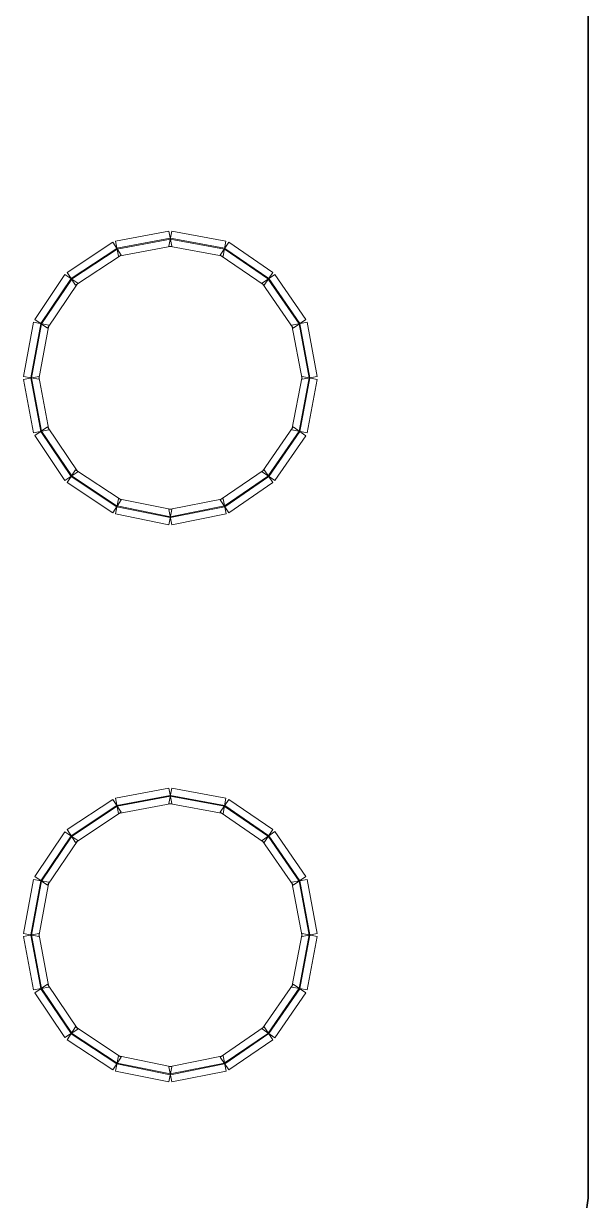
# Model space of a CAD drawing. Header units: millimetres. Extents: x -200 to 200, y -162 to 219.
# Drawn here: x 180.68 to 200, y -61.45 to -21.22 of the extents above; entities that cross this region are included whole.
import ezdxf

# ---------------------------------------------------------------- set-up
doc = ezdxf.new("R2010")
doc.units = ezdxf.units.MM
doc.header["$MEASUREMENT"] = 0

msp = doc.modelspace()

# ---------------------------------------------------------------- linework, layer by layer
at = {"color": 1, "lineweight": 5}
for points in [[(199.9735, 23.2789), (199.9735, 23.2789), (200, 23.2789), (200, 23.2789), (200, 23.2789), (200, 23.2789), (200, -61.3716), (200, -61.3716), (200, -61.3716), (200, -61.3716), (199.9735, -61.3716), (199.9735, -61.3716), (199.9735, -61.3716), (199.9735, -61.3716), (199.9735, 23.2789), (199.9735, 23.2789)], [(199.9737, -61.3698), (199.9737, -61.3698), (199.9999, -61.3735), (199.9999, -61.3735), (199.9999, -61.3735), (199.9999, -61.3735), (199.6824, -63.6485), (199.6824, -63.6485), (199.6824, -63.6485), (199.6824, -63.6485), (199.6562, -63.6448), (199.6562, -63.6448), (199.6562, -63.6448), (199.6562, -63.6448), (199.9737, -61.3698), (199.9737, -61.3698)]]:
    msp.add_open_spline(points, degree=3, knots=[0, 0, 0, 0, 0.25, 0.25, 0.25, 0.25, 0.5, 0.5, 0.5, 0.5, 0.75, 0.75, 0.75, 0.75, 1, 1, 1, 1], dxfattribs=at)
at = {"color": 4, "lineweight": 5}
for points in [[(185.653, -28.3096), (185.653, -28.3096), (185.751, -28.8295), (185.751, -28.8295), (185.751, -28.8295), (185.751, -28.8295), (183.9257, -29.1734), (183.9257, -29.1734), (183.9257, -29.1734), (183.9257, -29.1734), (183.8278, -28.6535), (183.8278, -28.6535), (183.8278, -28.6535), (183.8278, -28.6535), (185.653, -28.3096), (185.653, -28.3096)], [(185.6996, -28.5566), (185.6996, -28.5566), (185.7045, -28.5826), (185.7045, -28.5826), (185.7045, -28.5826), (185.7045, -28.5826), (183.8792, -28.9264), (183.8792, -28.9264), (183.8792, -28.9264), (183.8792, -28.9264), (183.8743, -28.9005), (183.8743, -28.9005), (183.8743, -28.9005), (183.8743, -28.9005), (185.6996, -28.5566), (185.6996, -28.5566)], [(187.602, -28.6534), (187.602, -28.6534), (187.5054, -29.1735), (187.5054, -29.1735), (187.5054, -29.1735), (187.5054, -29.1735), (185.6537, -28.8296), (185.6537, -28.8296), (185.6537, -28.8296), (185.6537, -28.8296), (185.7503, -28.3095), (185.7503, -28.3095), (185.7503, -28.3095), (185.7503, -28.3095), (187.602, -28.6534), (187.602, -28.6534)], [(187.5561, -28.9004), (187.5561, -28.9004), (187.5513, -28.9265), (187.5513, -28.9265), (187.5513, -28.9265), (187.5513, -28.9265), (185.6996, -28.5826), (185.6996, -28.5826), (185.6996, -28.5826), (185.6996, -28.5826), (185.7044, -28.5566), (185.7044, -28.5566), (185.7044, -28.5566), (185.7044, -28.5566), (187.5561, -28.9004), (187.5561, -28.9004)], [(183.7309, -28.6928), (183.7309, -28.6928), (184.0226, -29.1341), (184.0226, -29.1341), (184.0226, -29.1341), (184.0226, -29.1341), (182.4619, -30.1658), (182.4619, -30.1658), (182.4619, -30.1658), (182.4619, -30.1658), (182.1701, -29.7244), (182.1701, -29.7244), (182.1701, -29.7244), (182.1701, -29.7244), (183.7309, -28.6928), (183.7309, -28.6928)], [(183.8694, -28.9024), (183.8694, -28.9024), (183.884, -28.9245), (183.884, -28.9245), (183.884, -28.9245), (183.884, -28.9245), (182.3233, -29.9562), (182.3233, -29.9562), (182.3233, -29.9562), (182.3233, -29.9562), (182.3087, -29.9341), (182.3087, -29.9341), (182.3087, -29.9341), (182.3087, -29.9341), (183.8694, -28.9024), (183.8694, -28.9024)], [(189.2109, -29.7268), (189.2109, -29.7268), (188.9122, -30.1634), (188.9122, -30.1634), (188.9122, -30.1634), (188.9122, -30.1634), (187.4044, -29.1318), (187.4044, -29.1318), (187.4044, -29.1318), (187.4044, -29.1318), (187.7031, -28.6951), (187.7031, -28.6951), (187.7031, -28.6951), (187.7031, -28.6951), (189.2109, -29.7268), (189.2109, -29.7268)], [(189.069, -29.9342), (189.069, -29.9342), (189.0541, -29.956), (189.0541, -29.956), (189.0541, -29.956), (189.0541, -29.956), (187.5463, -28.9244), (187.5463, -28.9244), (187.5463, -28.9244), (187.5463, -28.9244), (187.5612, -28.9025), (187.5612, -28.9025), (187.5612, -28.9025), (187.5612, -28.9025), (189.069, -29.9342), (189.069, -29.9342)], [(182.0965, -29.7975), (182.0965, -29.7975), (182.5355, -30.0927), (182.5355, -30.0927), (182.5355, -30.0927), (182.5355, -30.0927), (181.5038, -31.627), (181.5038, -31.627), (181.5038, -31.627), (181.5038, -31.627), (181.0648, -31.3318), (181.0648, -31.3318), (181.0648, -31.3318), (181.0648, -31.3318), (182.0965, -29.7975), (182.0965, -29.7975)], [(182.305, -29.9377), (182.305, -29.9377), (182.327, -29.9525), (182.327, -29.9525), (182.327, -29.9525), (182.327, -29.9525), (181.2953, -31.4868), (181.2953, -31.4868), (181.2953, -31.4868), (181.2953, -31.4868), (181.2733, -31.472), (181.2733, -31.472), (181.2733, -31.472), (181.2733, -31.472), (182.305, -29.9377), (182.305, -29.9377)], [(190.3375, -31.3292), (190.3375, -31.3292), (189.9019, -31.6296), (189.9019, -31.6296), (189.9019, -31.6296), (189.9019, -31.6296), (188.8438, -30.0953), (188.8438, -30.0953), (188.8438, -30.0953), (188.8438, -30.0953), (189.2793, -29.7949), (189.2793, -29.7949), (189.2793, -29.7949), (189.2793, -29.7949), (190.3375, -31.3292), (190.3375, -31.3292)], [(190.1306, -31.4719), (190.1306, -31.4719), (190.1088, -31.4869), (190.1088, -31.4869), (190.1088, -31.4869), (190.1088, -31.4869), (189.0507, -29.9526), (189.0507, -29.9526), (189.0507, -29.9526), (189.0507, -29.9526), (189.0725, -29.9376), (189.0725, -29.9376), (189.0725, -29.9376), (189.0725, -29.9376), (190.1306, -31.4719), (190.1306, -31.4719)], [(181.0242, -31.4311), (181.0242, -31.4311), (181.5444, -31.5277), (181.5444, -31.5277), (181.5444, -31.5277), (181.5444, -31.5277), (181.2005, -33.3795), (181.2005, -33.3795), (181.2005, -33.3795), (181.2005, -33.3795), (180.6803, -33.2828), (180.6803, -33.2828), (180.6803, -33.2828), (180.6803, -33.2828), (181.0242, -31.4311), (181.0242, -31.4311)], [(181.2713, -31.477), (181.2713, -31.477), (181.2973, -31.4818), (181.2973, -31.4818), (181.2973, -31.4818), (181.2973, -31.4818), (180.9534, -33.3336), (180.9534, -33.3336), (180.9534, -33.3336), (180.9534, -33.3336), (180.9274, -33.3287), (180.9274, -33.3287), (180.9274, -33.3287), (180.9274, -33.3287), (181.2713, -31.477), (181.2713, -31.477)], [(190.7237, -33.2828), (190.7237, -33.2828), (190.2035, -33.3795), (190.2035, -33.3795), (190.2035, -33.3795), (190.2035, -33.3795), (189.8596, -31.5277), (189.8596, -31.5277), (189.8596, -31.5277), (189.8596, -31.5277), (190.3798, -31.4311), (190.3798, -31.4311), (190.3798, -31.4311), (190.3798, -31.4311), (190.7237, -33.2828), (190.7237, -33.2828)], [(190.4766, -33.3287), (190.4766, -33.3287), (190.4506, -33.3336), (190.4506, -33.3336), (190.4506, -33.3336), (190.4506, -33.3336), (190.1067, -31.4818), (190.1067, -31.4818), (190.1067, -31.4818), (190.1067, -31.4818), (190.1327, -31.477), (190.1327, -31.477), (190.1327, -31.477), (190.1327, -31.477), (190.4766, -33.3287), (190.4766, -33.3287)], [(180.6805, -33.3801), (180.6805, -33.3801), (181.2004, -33.2822), (181.2004, -33.2822), (181.2004, -33.2822), (181.2004, -33.2822), (181.5443, -35.1074), (181.5443, -35.1074), (181.5443, -35.1074), (181.5443, -35.1074), (181.0243, -35.2054), (181.0243, -35.2054), (181.0243, -35.2054), (181.0243, -35.2054), (180.6805, -33.3801), (180.6805, -33.3801)], [(180.9274, -33.3336), (180.9274, -33.3336), (180.9534, -33.3287), (180.9534, -33.3287), (180.9534, -33.3287), (180.9534, -33.3287), (181.2973, -35.154), (181.2973, -35.154), (181.2973, -35.154), (181.2973, -35.154), (181.2713, -35.1589), (181.2713, -35.1589), (181.2713, -35.1589), (181.2713, -35.1589), (180.9274, -33.3336), (180.9274, -33.3336)], [(190.3797, -35.2054), (190.3797, -35.2054), (189.8597, -35.1074), (189.8597, -35.1074), (189.8597, -35.1074), (189.8597, -35.1074), (190.2036, -33.2822), (190.2036, -33.2822), (190.2036, -33.2822), (190.2036, -33.2822), (190.7236, -33.3801), (190.7236, -33.3801), (190.7236, -33.3801), (190.7236, -33.3801), (190.3797, -35.2054), (190.3797, -35.2054)], [(190.1327, -35.1589), (190.1327, -35.1589), (190.1067, -35.154), (190.1067, -35.154), (190.1067, -35.154), (190.1067, -35.154), (190.4506, -33.3287), (190.4506, -33.3287), (190.4506, -33.3287), (190.4506, -33.3287), (190.4766, -33.3336), (190.4766, -33.3336), (190.4766, -33.3336), (190.4766, -33.3336), (190.1327, -35.1589), (190.1327, -35.1589)], [(181.0648, -35.304), (181.0648, -35.304), (181.5038, -35.0088), (181.5038, -35.0088), (181.5038, -35.0088), (181.5038, -35.0088), (182.5355, -36.5431), (182.5355, -36.5431), (182.5355, -36.5431), (182.5355, -36.5431), (182.0965, -36.8383), (182.0965, -36.8383), (182.0965, -36.8383), (182.0965, -36.8383), (181.0648, -35.304), (181.0648, -35.304)], [(181.2733, -35.1638), (181.2733, -35.1638), (181.2953, -35.149), (181.2953, -35.149), (181.2953, -35.149), (181.2953, -35.149), (182.327, -36.6833), (182.327, -36.6833), (182.327, -36.6833), (182.327, -36.6833), (182.305, -36.6981), (182.305, -36.6981), (182.305, -36.6981), (182.305, -36.6981), (181.2733, -35.1638), (181.2733, -35.1638)], [(189.2793, -36.8409), (189.2793, -36.8409), (188.8438, -36.5405), (188.8438, -36.5405), (188.8438, -36.5405), (188.8438, -36.5405), (189.9019, -35.0062), (189.9019, -35.0062), (189.9019, -35.0062), (189.9019, -35.0062), (190.3375, -35.3066), (190.3375, -35.3066), (190.3375, -35.3066), (190.3375, -35.3066), (189.2793, -36.8409), (189.2793, -36.8409)], [(189.0725, -36.6982), (189.0725, -36.6982), (189.0507, -36.6832), (189.0507, -36.6832), (189.0507, -36.6832), (189.0507, -36.6832), (190.1088, -35.1489), (190.1088, -35.1489), (190.1088, -35.1489), (190.1088, -35.1489), (190.1306, -35.1639), (190.1306, -35.1639), (190.1306, -35.1639), (190.1306, -35.1639), (189.0725, -36.6982), (189.0725, -36.6982)], [(182.1701, -36.9114), (182.1701, -36.9114), (182.4619, -36.47), (182.4619, -36.47), (182.4619, -36.47), (182.4619, -36.47), (184.0226, -37.5017), (184.0226, -37.5017), (184.0226, -37.5017), (184.0226, -37.5017), (183.7309, -37.9431), (183.7309, -37.9431), (183.7309, -37.9431), (183.7309, -37.9431), (182.1701, -36.9114), (182.1701, -36.9114)], [(187.7031, -37.9407), (187.7031, -37.9407), (187.4044, -37.5041), (187.4044, -37.5041), (187.4044, -37.5041), (187.4044, -37.5041), (188.9122, -36.4724), (188.9122, -36.4724), (188.9122, -36.4724), (188.9122, -36.4724), (189.2109, -36.909), (189.2109, -36.909), (189.2109, -36.909), (189.2109, -36.909), (187.7031, -37.9407), (187.7031, -37.9407)], [(182.3087, -36.7018), (182.3087, -36.7018), (182.3233, -36.6797), (182.3233, -36.6797), (182.3233, -36.6797), (182.3233, -36.6797), (183.884, -37.7114), (183.884, -37.7114), (183.884, -37.7114), (183.884, -37.7114), (183.8694, -37.7334), (183.8694, -37.7334), (183.8694, -37.7334), (183.8694, -37.7334), (182.3087, -36.7018), (182.3087, -36.7018)], [(187.5612, -37.7333), (187.5612, -37.7333), (187.5463, -37.7115), (187.5463, -37.7115), (187.5463, -37.7115), (187.5463, -37.7115), (189.0541, -36.6798), (189.0541, -36.6798), (189.0541, -36.6798), (189.0541, -36.6798), (189.069, -36.7016), (189.069, -36.7016), (189.069, -36.7016), (189.069, -36.7016), (187.5612, -37.7333), (187.5612, -37.7333)], [(183.8241, -37.9816), (183.8241, -37.9816), (183.9293, -37.4631), (183.9293, -37.4631), (183.9293, -37.4631), (183.9293, -37.4631), (185.7546, -37.8335), (185.7546, -37.8335), (185.7546, -37.8335), (185.7546, -37.8335), (185.6494, -38.352), (185.6494, -38.352), (185.6494, -38.352), (185.6494, -38.352), (183.8241, -37.9816), (183.8241, -37.9816)], [(183.8741, -37.7354), (183.8741, -37.7354), (183.8794, -37.7094), (183.8794, -37.7094), (183.8794, -37.7094), (183.8794, -37.7094), (185.7046, -38.0798), (185.7046, -38.0798), (185.7046, -38.0798), (185.7046, -38.0798), (185.6994, -38.1057), (185.6994, -38.1057), (185.6994, -38.1057), (185.6994, -38.1057), (183.8741, -37.7354), (183.8741, -37.7354)], [(185.7539, -38.3521), (185.7539, -38.3521), (185.6501, -37.8333), (185.6501, -37.8333), (185.6501, -37.8333), (185.6501, -37.8333), (187.5019, -37.463), (187.5019, -37.463), (187.5019, -37.463), (187.5019, -37.463), (187.6056, -37.9818), (187.6056, -37.9818), (187.6056, -37.9818), (187.6056, -37.9818), (185.7539, -38.3521), (185.7539, -38.3521)], [(185.7046, -38.1057), (185.7046, -38.1057), (185.6994, -38.0798), (185.6994, -38.0798), (185.6994, -38.0798), (185.6994, -38.0798), (187.5511, -37.7094), (187.5511, -37.7094), (187.5511, -37.7094), (187.5511, -37.7094), (187.5563, -37.7354), (187.5563, -37.7354), (187.5563, -37.7354), (187.5563, -37.7354), (185.7046, -38.1057), (185.7046, -38.1057)], [(185.653, -47.356), (185.653, -47.356), (185.751, -47.8759), (185.751, -47.8759), (185.751, -47.8759), (185.751, -47.8759), (183.9257, -48.2198), (183.9257, -48.2198), (183.9257, -48.2198), (183.9257, -48.2198), (183.8278, -47.6999), (183.8278, -47.6999), (183.8278, -47.6999), (183.8278, -47.6999), (185.653, -47.356), (185.653, -47.356)], [(187.602, -47.6997), (187.602, -47.6997), (187.5054, -48.2199), (187.5054, -48.2199), (187.5054, -48.2199), (187.5054, -48.2199), (185.6537, -47.876), (185.6537, -47.876), (185.6537, -47.876), (185.6537, -47.876), (185.7503, -47.3558), (185.7503, -47.3558), (185.7503, -47.3558), (185.7503, -47.3558), (187.602, -47.6997), (187.602, -47.6997)], [(183.7309, -47.7391), (183.7309, -47.7391), (184.0226, -48.1805), (184.0226, -48.1805), (184.0226, -48.1805), (184.0226, -48.1805), (182.4619, -49.2122), (182.4619, -49.2122), (182.4619, -49.2122), (182.4619, -49.2122), (182.1701, -48.7708), (182.1701, -48.7708), (182.1701, -48.7708), (182.1701, -48.7708), (183.7309, -47.7391), (183.7309, -47.7391)], [(185.6996, -47.6029), (185.6996, -47.6029), (185.7045, -47.6289), (185.7045, -47.6289), (185.7045, -47.6289), (185.7045, -47.6289), (183.8792, -47.9728), (183.8792, -47.9728), (183.8792, -47.9728), (183.8792, -47.9728), (183.8743, -47.9468), (183.8743, -47.9468), (183.8743, -47.9468), (183.8743, -47.9468), (185.6996, -47.6029), (185.6996, -47.6029)], [(187.5561, -47.9468), (187.5561, -47.9468), (187.5513, -47.9728), (187.5513, -47.9728), (187.5513, -47.9728), (187.5513, -47.9728), (185.6996, -47.6289), (185.6996, -47.6289), (185.6996, -47.6289), (185.6996, -47.6289), (185.7044, -47.6029), (185.7044, -47.6029), (185.7044, -47.6029), (185.7044, -47.6029), (187.5561, -47.9468), (187.5561, -47.9468)], [(189.2109, -48.7732), (189.2109, -48.7732), (188.9122, -49.2098), (188.9122, -49.2098), (188.9122, -49.2098), (188.9122, -49.2098), (187.4044, -48.1781), (187.4044, -48.1781), (187.4044, -48.1781), (187.4044, -48.1781), (187.7031, -47.7415), (187.7031, -47.7415), (187.7031, -47.7415), (187.7031, -47.7415), (189.2109, -48.7732), (189.2109, -48.7732)], [(183.8694, -47.9488), (183.8694, -47.9488), (183.884, -47.9709), (183.884, -47.9709), (183.884, -47.9709), (183.884, -47.9709), (182.3233, -49.0025), (182.3233, -49.0025), (182.3233, -49.0025), (182.3233, -49.0025), (182.3087, -48.9805), (182.3087, -48.9805), (182.3087, -48.9805), (182.3087, -48.9805), (183.8694, -47.9488), (183.8694, -47.9488)], [(189.069, -48.9806), (189.069, -48.9806), (189.0541, -49.0024), (189.0541, -49.0024), (189.0541, -49.0024), (189.0541, -49.0024), (187.5463, -47.9707), (187.5463, -47.9707), (187.5463, -47.9707), (187.5463, -47.9707), (187.5612, -47.9489), (187.5612, -47.9489), (187.5612, -47.9489), (187.5612, -47.9489), (189.069, -48.9806), (189.069, -48.9806)], [(182.0965, -48.8439), (182.0965, -48.8439), (182.5355, -49.1391), (182.5355, -49.1391), (182.5355, -49.1391), (182.5355, -49.1391), (181.5038, -50.6734), (181.5038, -50.6734), (181.5038, -50.6734), (181.5038, -50.6734), (181.0648, -50.3782), (181.0648, -50.3782), (181.0648, -50.3782), (181.0648, -50.3782), (182.0965, -48.8439), (182.0965, -48.8439)], [(182.305, -48.9841), (182.305, -48.9841), (182.327, -48.9989), (182.327, -48.9989), (182.327, -48.9989), (182.327, -48.9989), (181.2953, -50.5332), (181.2953, -50.5332), (181.2953, -50.5332), (181.2953, -50.5332), (181.2733, -50.5184), (181.2733, -50.5184), (181.2733, -50.5184), (181.2733, -50.5184), (182.305, -48.9841), (182.305, -48.9841)], [(190.3375, -50.3756), (190.3375, -50.3756), (189.9019, -50.676), (189.9019, -50.676), (189.9019, -50.676), (189.9019, -50.676), (188.8438, -49.1417), (188.8438, -49.1417), (188.8438, -49.1417), (188.8438, -49.1417), (189.2793, -48.8413), (189.2793, -48.8413), (189.2793, -48.8413), (189.2793, -48.8413), (190.3375, -50.3756), (190.3375, -50.3756)], [(190.1306, -50.5183), (190.1306, -50.5183), (190.1088, -50.5333), (190.1088, -50.5333), (190.1088, -50.5333), (190.1088, -50.5333), (189.0507, -48.999), (189.0507, -48.999), (189.0507, -48.999), (189.0507, -48.999), (189.0725, -48.984), (189.0725, -48.984), (189.0725, -48.984), (189.0725, -48.984), (190.1306, -50.5183), (190.1306, -50.5183)], [(181.0242, -50.4775), (181.0242, -50.4775), (181.5444, -50.5741), (181.5444, -50.5741), (181.5444, -50.5741), (181.5444, -50.5741), (181.2005, -52.4258), (181.2005, -52.4258), (181.2005, -52.4258), (181.2005, -52.4258), (180.6803, -52.3292), (180.6803, -52.3292), (180.6803, -52.3292), (180.6803, -52.3292), (181.0242, -50.4775), (181.0242, -50.4775)], [(181.2713, -50.5234), (181.2713, -50.5234), (181.2973, -50.5282), (181.2973, -50.5282), (181.2973, -50.5282), (181.2973, -50.5282), (180.9534, -52.3799), (180.9534, -52.3799), (180.9534, -52.3799), (180.9534, -52.3799), (180.9274, -52.3751), (180.9274, -52.3751), (180.9274, -52.3751), (180.9274, -52.3751), (181.2713, -50.5234), (181.2713, -50.5234)], [(190.7237, -52.3292), (190.7237, -52.3292), (190.2035, -52.4258), (190.2035, -52.4258), (190.2035, -52.4258), (190.2035, -52.4258), (189.8596, -50.5741), (189.8596, -50.5741), (189.8596, -50.5741), (189.8596, -50.5741), (190.3798, -50.4775), (190.3798, -50.4775), (190.3798, -50.4775), (190.3798, -50.4775), (190.7237, -52.3292), (190.7237, -52.3292)], [(190.4766, -52.3751), (190.4766, -52.3751), (190.4506, -52.3799), (190.4506, -52.3799), (190.4506, -52.3799), (190.4506, -52.3799), (190.1067, -50.5282), (190.1067, -50.5282), (190.1067, -50.5282), (190.1067, -50.5282), (190.1327, -50.5234), (190.1327, -50.5234), (190.1327, -50.5234), (190.1327, -50.5234), (190.4766, -52.3751), (190.4766, -52.3751)], [(180.6805, -52.4265), (180.6805, -52.4265), (181.2004, -52.3285), (181.2004, -52.3285), (181.2004, -52.3285), (181.2004, -52.3285), (181.5443, -54.1538), (181.5443, -54.1538), (181.5443, -54.1538), (181.5443, -54.1538), (181.0243, -54.2518), (181.0243, -54.2518), (181.0243, -54.2518), (181.0243, -54.2518), (180.6805, -52.4265), (180.6805, -52.4265)], [(180.9274, -52.38), (180.9274, -52.38), (180.9534, -52.3751), (180.9534, -52.3751), (180.9534, -52.3751), (180.9534, -52.3751), (181.2973, -54.2003), (181.2973, -54.2003), (181.2973, -54.2003), (181.2973, -54.2003), (181.2713, -54.2052), (181.2713, -54.2052), (181.2713, -54.2052), (181.2713, -54.2052), (180.9274, -52.38), (180.9274, -52.38)], [(190.3797, -54.2518), (190.3797, -54.2518), (189.8597, -54.1538), (189.8597, -54.1538), (189.8597, -54.1538), (189.8597, -54.1538), (190.2036, -52.3285), (190.2036, -52.3285), (190.2036, -52.3285), (190.2036, -52.3285), (190.7236, -52.4265), (190.7236, -52.4265), (190.7236, -52.4265), (190.7236, -52.4265), (190.3797, -54.2518), (190.3797, -54.2518)], [(190.1327, -54.2052), (190.1327, -54.2052), (190.1067, -54.2003), (190.1067, -54.2003), (190.1067, -54.2003), (190.1067, -54.2003), (190.4506, -52.3751), (190.4506, -52.3751), (190.4506, -52.3751), (190.4506, -52.3751), (190.4766, -52.38), (190.4766, -52.38), (190.4766, -52.38), (190.4766, -52.38), (190.1327, -54.2052), (190.1327, -54.2052)], [(181.0648, -54.3504), (181.0648, -54.3504), (181.5038, -54.0552), (181.5038, -54.0552), (181.5038, -54.0552), (181.5038, -54.0552), (182.5355, -55.5895), (182.5355, -55.5895), (182.5355, -55.5895), (182.5355, -55.5895), (182.0965, -55.8847), (182.0965, -55.8847), (182.0965, -55.8847), (182.0965, -55.8847), (181.0648, -54.3504), (181.0648, -54.3504)], [(181.2733, -54.2102), (181.2733, -54.2102), (181.2953, -54.1954), (181.2953, -54.1954), (181.2953, -54.1954), (181.2953, -54.1954), (182.327, -55.7297), (182.327, -55.7297), (182.327, -55.7297), (182.327, -55.7297), (182.305, -55.7445), (182.305, -55.7445), (182.305, -55.7445), (182.305, -55.7445), (181.2733, -54.2102), (181.2733, -54.2102)], [(189.2793, -55.8873), (189.2793, -55.8873), (188.8438, -55.5869), (188.8438, -55.5869), (188.8438, -55.5869), (188.8438, -55.5869), (189.9019, -54.0526), (189.9019, -54.0526), (189.9019, -54.0526), (189.9019, -54.0526), (190.3375, -54.353), (190.3375, -54.353), (190.3375, -54.353), (190.3375, -54.353), (189.2793, -55.8873), (189.2793, -55.8873)], [(189.0725, -55.7446), (189.0725, -55.7446), (189.0507, -55.7296), (189.0507, -55.7296), (189.0507, -55.7296), (189.0507, -55.7296), (190.1088, -54.1953), (190.1088, -54.1953), (190.1088, -54.1953), (190.1088, -54.1953), (190.1306, -54.2103), (190.1306, -54.2103), (190.1306, -54.2103), (190.1306, -54.2103), (189.0725, -55.7446), (189.0725, -55.7446)], [(182.1701, -55.9578), (182.1701, -55.9578), (182.4619, -55.5164), (182.4619, -55.5164), (182.4619, -55.5164), (182.4619, -55.5164), (184.0226, -56.5481), (184.0226, -56.5481), (184.0226, -56.5481), (184.0226, -56.5481), (183.7309, -56.9894), (183.7309, -56.9894), (183.7309, -56.9894), (183.7309, -56.9894), (182.1701, -55.9578), (182.1701, -55.9578)], [(187.7031, -56.9871), (187.7031, -56.9871), (187.4044, -56.5504), (187.4044, -56.5504), (187.4044, -56.5504), (187.4044, -56.5504), (188.9122, -55.5188), (188.9122, -55.5188), (188.9122, -55.5188), (188.9122, -55.5188), (189.2109, -55.9554), (189.2109, -55.9554), (189.2109, -55.9554), (189.2109, -55.9554), (187.7031, -56.9871), (187.7031, -56.9871)], [(182.3087, -55.7481), (182.3087, -55.7481), (182.3233, -55.7261), (182.3233, -55.7261), (182.3233, -55.7261), (182.3233, -55.7261), (183.884, -56.7577), (183.884, -56.7577), (183.884, -56.7577), (183.884, -56.7577), (183.8694, -56.7798), (183.8694, -56.7798), (183.8694, -56.7798), (183.8694, -56.7798), (182.3087, -55.7481), (182.3087, -55.7481)], [(187.5612, -56.7797), (187.5612, -56.7797), (187.5463, -56.7579), (187.5463, -56.7579), (187.5463, -56.7579), (187.5463, -56.7579), (189.0541, -55.7262), (189.0541, -55.7262), (189.0541, -55.7262), (189.0541, -55.7262), (189.069, -55.748), (189.069, -55.748), (189.069, -55.748), (189.069, -55.748), (187.5612, -56.7797), (187.5612, -56.7797)], [(183.8241, -57.028), (183.8241, -57.028), (183.9293, -56.5095), (183.9293, -56.5095), (183.9293, -56.5095), (183.9293, -56.5095), (185.7546, -56.8799), (185.7546, -56.8799), (185.7546, -56.8799), (185.7546, -56.8799), (185.6494, -57.3984), (185.6494, -57.3984), (185.6494, -57.3984), (185.6494, -57.3984), (183.8241, -57.028), (183.8241, -57.028)], [(185.7539, -57.3985), (185.7539, -57.3985), (185.6501, -56.8797), (185.6501, -56.8797), (185.6501, -56.8797), (185.6501, -56.8797), (187.5019, -56.5094), (187.5019, -56.5094), (187.5019, -56.5094), (187.5019, -56.5094), (187.6056, -57.0282), (187.6056, -57.0282), (187.6056, -57.0282), (187.6056, -57.0282), (185.7539, -57.3985), (185.7539, -57.3985)], [(183.8741, -56.7817), (183.8741, -56.7817), (183.8794, -56.7558), (183.8794, -56.7558), (183.8794, -56.7558), (183.8794, -56.7558), (185.7046, -57.1261), (185.7046, -57.1261), (185.7046, -57.1261), (185.7046, -57.1261), (185.6994, -57.1521), (185.6994, -57.1521), (185.6994, -57.1521), (185.6994, -57.1521), (183.8741, -56.7817), (183.8741, -56.7817)], [(185.7046, -57.1521), (185.7046, -57.1521), (185.6994, -57.1261), (185.6994, -57.1261), (185.6994, -57.1261), (185.6994, -57.1261), (187.5511, -56.7558), (187.5511, -56.7558), (187.5511, -56.7558), (187.5511, -56.7558), (187.5563, -56.7817), (187.5563, -56.7817), (187.5563, -56.7817), (187.5563, -56.7817), (185.7046, -57.1521), (185.7046, -57.1521)]]:
    msp.add_open_spline(points, degree=3, knots=[0, 0, 0, 0, 0.25, 0.25, 0.25, 0.25, 0.5, 0.5, 0.5, 0.5, 0.75, 0.75, 0.75, 0.75, 1, 1, 1, 1], dxfattribs=at)

doc.saveas('drawing.dxf')
